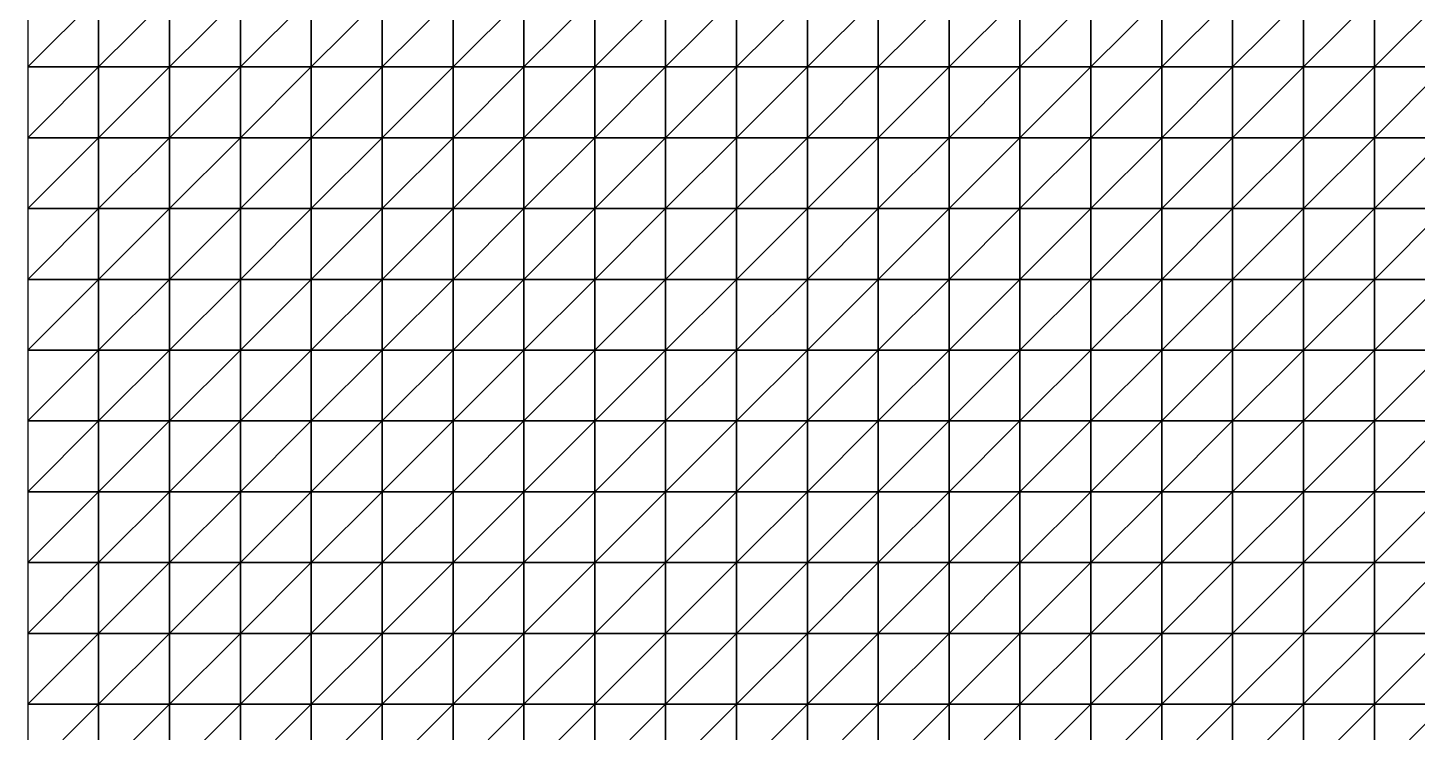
# Model space of a CAD drawing. Header units: metres. Extents: x 351000 to 353000, y 7455000 to 7457000.
# Drawn here: x 351000 to 351490.1, y 7455490.1 to 7455738.8 of the extents above; entities that cross this region are included whole.
import ezdxf

# ---------------------------------------------------------------- set-up
doc = ezdxf.new("R2010")
doc.units = ezdxf.units.M

msp = doc.modelspace()

# ---------------------------------------------------------------- linework, layer by layer
at = {"layer": 'TOPOGRAPHY'}
for points in [[(351000, 7455725, 1228.44), (351025, 7455725, 1229.69), (351025, 7455750, 1231.34)], [(351000, 7455725, 1228.44), (351025, 7455750, 1231.34), (351000, 7455750, 1230.38)], [(351025, 7455725, 1229.69), (351050, 7455725, 1230.93), (351050, 7455750, 1232.33)], [(351025, 7455725, 1229.69), (351050, 7455750, 1232.33), (351025, 7455750, 1231.34)], [(351050, 7455725, 1230.93), (351075, 7455725, 1232.25), (351075, 7455750, 1233.42)], [(351050, 7455725, 1230.93), (351075, 7455750, 1233.42), (351050, 7455750, 1232.33)], [(351075, 7455725, 1232.25), (351100, 7455725, 1233.73), (351100, 7455750, 1234.72)], [(351075, 7455725, 1232.25), (351100, 7455750, 1234.72), (351075, 7455750, 1233.42)], [(351100, 7455725, 1233.73), (351125, 7455725, 1235.43), (351125, 7455750, 1236.29)], [(351100, 7455725, 1233.73), (351125, 7455750, 1236.29), (351100, 7455750, 1234.72)], [(351125, 7455725, 1235.43), (351150, 7455725, 1237.4), (351150, 7455750, 1238.15)], [(351125, 7455725, 1235.43), (351150, 7455750, 1238.15), (351125, 7455750, 1236.29)], [(351150, 7455725, 1237.4), (351175, 7455725, 1239.65), (351175, 7455750, 1240.33)], [(351150, 7455725, 1237.4), (351175, 7455750, 1240.33), (351150, 7455750, 1238.15)], [(351175, 7455725, 1239.65), (351200, 7455725, 1242.17), (351200, 7455750, 1242.8)], [(351175, 7455725, 1239.65), (351200, 7455750, 1242.8), (351175, 7455750, 1240.33)], [(351200, 7455725, 1242.17), (351225, 7455725, 1244.92), (351225, 7455750, 1245.51)], [(351200, 7455725, 1242.17), (351225, 7455750, 1245.51), (351200, 7455750, 1242.8)], [(351225, 7455725, 1244.92), (351250, 7455725, 1247.84), (351250, 7455750, 1248.41)], [(351225, 7455725, 1244.92), (351250, 7455750, 1248.41), (351225, 7455750, 1245.51)], [(351250, 7455725, 1247.84), (351275, 7455725, 1250.86), (351275, 7455750, 1251.43)], [(351250, 7455725, 1247.84), (351275, 7455750, 1251.43), (351250, 7455750, 1248.41)], [(351275, 7455725, 1250.86), (351300, 7455725, 1253.92), (351300, 7455750, 1254.51)], [(351275, 7455725, 1250.86), (351300, 7455750, 1254.51), (351275, 7455750, 1251.43)], [(351300, 7455725, 1253.92), (351325, 7455725, 1256.97), (351325, 7455750, 1257.6)], [(351300, 7455725, 1253.92), (351325, 7455750, 1257.6), (351300, 7455750, 1254.51)], [(351325, 7455725, 1256.97), (351350, 7455725, 1259.96), (351350, 7455750, 1260.67)], [(351325, 7455725, 1256.97), (351350, 7455750, 1260.67), (351325, 7455750, 1257.6)], [(351350, 7455725, 1259.96), (351375, 7455725, 1262.89), (351375, 7455750, 1263.7)], [(351350, 7455725, 1259.96), (351375, 7455750, 1263.7), (351350, 7455750, 1260.67)], [(351375, 7455725, 1262.89), (351400, 7455725, 1265.76), (351400, 7455750, 1266.7)], [(351375, 7455725, 1262.89), (351400, 7455750, 1266.7), (351375, 7455750, 1263.7)], [(351400, 7455725, 1265.76), (351425, 7455725, 1268.6), (351425, 7455750, 1269.7)], [(351400, 7455725, 1265.76), (351425, 7455750, 1269.7), (351400, 7455750, 1266.7)], [(351425, 7455725, 1268.6), (351450, 7455725, 1271.46), (351450, 7455750, 1272.73)], [(351425, 7455725, 1268.6), (351450, 7455750, 1272.73), (351425, 7455750, 1269.7)], [(351450, 7455725, 1271.46), (351475, 7455725, 1274.37), (351475, 7455750, 1275.82)], [(351450, 7455725, 1271.46), (351475, 7455750, 1275.82), (351450, 7455750, 1272.73)], [(351475, 7455725, 1274.37), (351500, 7455725, 1277.37), (351500, 7455750, 1278.99)], [(351475, 7455725, 1274.37), (351500, 7455750, 1278.99), (351475, 7455750, 1275.82)], [(351000, 7455700, 1228.17), (351025, 7455700, 1229.55), (351025, 7455725, 1229.69)], [(351000, 7455700, 1228.17), (351025, 7455725, 1229.69), (351000, 7455725, 1228.44)], [(351025, 7455700, 1229.55), (351050, 7455700, 1230.81), (351050, 7455725, 1230.93)], [(351025, 7455700, 1229.55), (351050, 7455725, 1230.93), (351025, 7455725, 1229.69)], [(351050, 7455700, 1230.81), (351075, 7455700, 1232.04), (351075, 7455725, 1232.25)], [(351050, 7455700, 1230.81), (351075, 7455725, 1232.25), (351050, 7455725, 1230.93)], [(351075, 7455700, 1232.04), (351100, 7455700, 1233.36), (351100, 7455725, 1233.73)], [(351075, 7455700, 1232.04), (351100, 7455725, 1233.73), (351075, 7455725, 1232.25)], [(351100, 7455700, 1233.36), (351125, 7455700, 1234.83), (351125, 7455725, 1235.43)], [(351100, 7455700, 1233.36), (351125, 7455725, 1235.43), (351100, 7455725, 1233.73)], [(351125, 7455700, 1234.83), (351150, 7455700, 1236.53), (351150, 7455725, 1237.4)], [(351125, 7455700, 1234.83), (351150, 7455725, 1237.4), (351125, 7455725, 1235.43)], [(351150, 7455700, 1236.53), (351175, 7455700, 1238.52), (351175, 7455725, 1239.65)], [(351150, 7455700, 1236.53), (351175, 7455725, 1239.65), (351150, 7455725, 1237.4)], [(351175, 7455700, 1238.52), (351200, 7455700, 1240.79), (351200, 7455725, 1242.17)], [(351175, 7455700, 1238.52), (351200, 7455725, 1242.17), (351175, 7455725, 1239.65)], [(351200, 7455700, 1240.79), (351225, 7455700, 1243.34), (351225, 7455725, 1244.92)], [(351200, 7455700, 1240.79), (351225, 7455725, 1244.92), (351200, 7455725, 1242.17)], [(351225, 7455700, 1243.34), (351250, 7455700, 1246.13), (351250, 7455725, 1247.84)], [(351225, 7455700, 1243.34), (351250, 7455725, 1247.84), (351225, 7455725, 1244.92)], [(351250, 7455700, 1246.13), (351275, 7455700, 1249.09), (351275, 7455725, 1250.86)], [(351250, 7455700, 1246.13), (351275, 7455725, 1250.86), (351250, 7455725, 1247.84)], [(351275, 7455700, 1249.09), (351300, 7455700, 1252.17), (351300, 7455725, 1253.92)], [(351275, 7455700, 1249.09), (351300, 7455725, 1253.92), (351275, 7455725, 1250.86)], [(351300, 7455700, 1252.17), (351325, 7455700, 1255.29), (351325, 7455725, 1256.97)], [(351300, 7455700, 1252.17), (351325, 7455725, 1256.97), (351300, 7455725, 1253.92)], [(351325, 7455700, 1255.29), (351350, 7455700, 1258.4), (351350, 7455725, 1259.96)], [(351325, 7455700, 1255.29), (351350, 7455725, 1259.96), (351325, 7455725, 1256.97)], [(351350, 7455700, 1258.4), (351375, 7455700, 1261.46), (351375, 7455725, 1262.89)], [(351350, 7455700, 1258.4), (351375, 7455725, 1262.89), (351350, 7455725, 1259.96)], [(351375, 7455700, 1261.46), (351400, 7455700, 1264.46), (351400, 7455725, 1265.76)], [(351375, 7455700, 1261.46), (351400, 7455725, 1265.76), (351375, 7455725, 1262.89)], [(351400, 7455700, 1264.46), (351425, 7455700, 1267.39), (351425, 7455725, 1268.6)], [(351400, 7455700, 1264.46), (351425, 7455725, 1268.6), (351400, 7455725, 1265.76)], [(351425, 7455700, 1267.39), (351450, 7455700, 1270.28), (351450, 7455725, 1271.46)], [(351425, 7455700, 1267.39), (351450, 7455725, 1271.46), (351425, 7455725, 1268.6)], [(351450, 7455700, 1270.28), (351475, 7455700, 1273.18), (351475, 7455725, 1274.37)], [(351450, 7455700, 1270.28), (351475, 7455725, 1274.37), (351450, 7455725, 1271.46)], [(351475, 7455700, 1273.18), (351500, 7455700, 1276.11), (351500, 7455725, 1277.37)], [(351475, 7455700, 1273.18), (351500, 7455725, 1277.37), (351475, 7455725, 1274.37)], [(351000, 7455675, 1229.31), (351025, 7455675, 1230.56), (351025, 7455700, 1229.55)], [(351000, 7455675, 1229.31), (351025, 7455700, 1229.55), (351000, 7455700, 1228.17)], [(351025, 7455675, 1230.56), (351050, 7455675, 1231.54), (351050, 7455700, 1230.81)], [(351025, 7455675, 1230.56), (351050, 7455700, 1230.81), (351025, 7455700, 1229.55)], [(351050, 7455675, 1231.54), (351075, 7455675, 1232.38), (351075, 7455700, 1232.04)], [(351050, 7455675, 1231.54), (351075, 7455700, 1232.04), (351050, 7455700, 1230.81)], [(351075, 7455675, 1232.38), (351100, 7455675, 1233.19), (351100, 7455700, 1233.36)], [(351075, 7455675, 1232.38), (351100, 7455700, 1233.36), (351075, 7455700, 1232.04)], [(351100, 7455675, 1233.19), (351125, 7455675, 1234.1), (351125, 7455700, 1234.83)], [(351100, 7455675, 1233.19), (351125, 7455700, 1234.83), (351100, 7455700, 1233.36)], [(351125, 7455675, 1234.1), (351150, 7455675, 1235.23), (351150, 7455700, 1236.53)], [(351125, 7455675, 1234.1), (351150, 7455700, 1236.53), (351125, 7455700, 1234.83)], [(351150, 7455675, 1235.23), (351175, 7455675, 1236.69), (351175, 7455700, 1238.52)], [(351150, 7455675, 1235.23), (351175, 7455700, 1238.52), (351150, 7455700, 1236.53)], [(351175, 7455675, 1236.69), (351200, 7455675, 1238.51), (351200, 7455700, 1240.79)], [(351175, 7455675, 1236.69), (351200, 7455700, 1240.79), (351175, 7455700, 1238.52)], [(351200, 7455675, 1238.51), (351225, 7455675, 1240.74), (351225, 7455700, 1243.34)], [(351200, 7455675, 1238.51), (351225, 7455700, 1243.34), (351200, 7455700, 1240.79)], [(351225, 7455675, 1240.74), (351250, 7455675, 1243.35), (351250, 7455700, 1246.13)], [(351225, 7455675, 1240.74), (351250, 7455700, 1246.13), (351225, 7455700, 1243.34)], [(351250, 7455675, 1243.35), (351275, 7455675, 1246.29), (351275, 7455700, 1249.09)], [(351250, 7455675, 1243.35), (351275, 7455700, 1249.09), (351250, 7455700, 1246.13)], [(351275, 7455675, 1246.29), (351300, 7455675, 1249.49), (351300, 7455700, 1252.17)], [(351275, 7455675, 1246.29), (351300, 7455700, 1252.17), (351275, 7455700, 1249.09)], [(351300, 7455675, 1249.49), (351325, 7455675, 1252.86), (351325, 7455700, 1255.29)], [(351300, 7455675, 1249.49), (351325, 7455700, 1255.29), (351300, 7455700, 1252.17)], [(351325, 7455675, 1252.86), (351350, 7455675, 1256.3), (351350, 7455700, 1258.4)], [(351325, 7455675, 1252.86), (351350, 7455700, 1258.4), (351325, 7455700, 1255.29)], [(351350, 7455675, 1256.3), (351375, 7455675, 1259.74), (351375, 7455700, 1261.46)], [(351350, 7455675, 1256.3), (351375, 7455700, 1261.46), (351350, 7455700, 1258.4)], [(351375, 7455675, 1259.74), (351400, 7455675, 1263.1), (351400, 7455700, 1264.46)], [(351375, 7455675, 1259.74), (351400, 7455700, 1264.46), (351375, 7455700, 1261.46)], [(351400, 7455675, 1263.1), (351425, 7455675, 1266.35), (351425, 7455700, 1267.39)], [(351400, 7455675, 1263.1), (351425, 7455700, 1267.39), (351400, 7455700, 1264.46)], [(351425, 7455675, 1266.35), (351450, 7455675, 1269.46), (351450, 7455700, 1270.28)], [(351425, 7455675, 1266.35), (351450, 7455700, 1270.28), (351425, 7455700, 1267.39)], [(351450, 7455675, 1269.46), (351475, 7455675, 1272.45), (351475, 7455700, 1273.18)], [(351450, 7455675, 1269.46), (351475, 7455700, 1273.18), (351450, 7455700, 1270.28)], [(351475, 7455675, 1272.45), (351500, 7455675, 1275.32), (351500, 7455700, 1276.11)], [(351475, 7455675, 1272.45), (351500, 7455700, 1276.11), (351475, 7455700, 1273.18)], [(351000, 7455650, 1231.29), (351025, 7455650, 1232.16), (351025, 7455675, 1230.56)], [(351000, 7455650, 1231.29), (351025, 7455675, 1230.56), (351000, 7455675, 1229.31)], [(351025, 7455650, 1232.16), (351050, 7455650, 1232.61), (351050, 7455675, 1231.54)], [(351025, 7455650, 1232.16), (351050, 7455675, 1231.54), (351025, 7455675, 1230.56)], [(351050, 7455650, 1232.61), (351075, 7455650, 1232.79), (351075, 7455675, 1232.38)], [(351050, 7455650, 1232.61), (351075, 7455675, 1232.38), (351050, 7455675, 1231.54)], [(351075, 7455650, 1232.79), (351100, 7455650, 1232.86), (351100, 7455675, 1233.19)], [(351075, 7455650, 1232.79), (351100, 7455675, 1233.19), (351075, 7455675, 1232.38)], [(351100, 7455650, 1232.86), (351125, 7455650, 1233), (351125, 7455675, 1234.1)], [(351100, 7455650, 1232.86), (351125, 7455675, 1234.1), (351100, 7455675, 1233.19)], [(351125, 7455650, 1233), (351150, 7455650, 1233.39), (351150, 7455675, 1235.23)], [(351125, 7455650, 1233), (351150, 7455675, 1235.23), (351125, 7455675, 1234.1)], [(351150, 7455650, 1233.39), (351175, 7455650, 1234.19), (351175, 7455675, 1236.69)], [(351150, 7455650, 1233.39), (351175, 7455675, 1236.69), (351150, 7455675, 1235.23)], [(351175, 7455650, 1234.19), (351200, 7455650, 1235.5), (351200, 7455675, 1238.51)], [(351175, 7455650, 1234.19), (351200, 7455675, 1238.51), (351175, 7455675, 1236.69)], [(351200, 7455650, 1235.5), (351225, 7455650, 1237.38), (351225, 7455675, 1240.74)], [(351200, 7455650, 1235.5), (351225, 7455675, 1240.74), (351200, 7455675, 1238.51)], [(351225, 7455650, 1237.38), (351250, 7455650, 1239.84), (351250, 7455675, 1243.35)], [(351225, 7455650, 1237.38), (351250, 7455675, 1243.35), (351225, 7455675, 1240.74)], [(351250, 7455650, 1239.84), (351275, 7455650, 1242.84), (351275, 7455675, 1246.29)], [(351250, 7455650, 1239.84), (351275, 7455675, 1246.29), (351250, 7455675, 1243.35)], [(351275, 7455650, 1242.84), (351300, 7455650, 1246.29), (351300, 7455675, 1249.49)], [(351275, 7455650, 1242.84), (351300, 7455675, 1249.49), (351275, 7455675, 1246.29)], [(351300, 7455650, 1246.29), (351325, 7455650, 1250.07), (351325, 7455675, 1252.86)], [(351300, 7455650, 1246.29), (351325, 7455675, 1252.86), (351300, 7455675, 1249.49)], [(351325, 7455650, 1250.07), (351350, 7455650, 1254.02), (351350, 7455675, 1256.3)], [(351325, 7455650, 1250.07), (351350, 7455675, 1256.3), (351325, 7455675, 1252.86)], [(351350, 7455650, 1254.02), (351375, 7455650, 1258.02), (351375, 7455675, 1259.74)], [(351350, 7455650, 1254.02), (351375, 7455675, 1259.74), (351350, 7455675, 1256.3)], [(351375, 7455650, 1258.02), (351400, 7455650, 1261.92), (351400, 7455675, 1263.1)], [(351375, 7455650, 1258.02), (351400, 7455675, 1263.1), (351375, 7455675, 1259.74)], [(351400, 7455650, 1261.92), (351425, 7455650, 1265.61), (351425, 7455675, 1266.35)], [(351400, 7455650, 1261.92), (351425, 7455675, 1266.35), (351400, 7455675, 1263.1)], [(351425, 7455650, 1265.61), (351450, 7455650, 1269.03), (351450, 7455675, 1269.46)], [(351425, 7455650, 1265.61), (351450, 7455675, 1269.46), (351425, 7455675, 1266.35)], [(351450, 7455650, 1269.03), (351475, 7455650, 1272.12), (351475, 7455675, 1272.45)], [(351450, 7455650, 1269.03), (351475, 7455675, 1272.45), (351450, 7455675, 1269.46)], [(351475, 7455650, 1272.12), (351500, 7455650, 1274.89), (351500, 7455675, 1275.32)], [(351475, 7455650, 1272.12), (351500, 7455675, 1275.32), (351475, 7455675, 1272.45)], [(351000, 7455625, 1233.47), (351025, 7455625, 1233.78), (351025, 7455650, 1232.16)], [(351000, 7455625, 1233.47), (351025, 7455650, 1232.16), (351000, 7455650, 1231.29)], [(351025, 7455625, 1233.78), (351050, 7455625, 1233.54), (351050, 7455650, 1232.61)], [(351025, 7455625, 1233.78), (351050, 7455650, 1232.61), (351025, 7455650, 1232.16)], [(351050, 7455625, 1233.54), (351075, 7455625, 1232.94), (351075, 7455650, 1232.79)], [(351050, 7455625, 1233.54), (351075, 7455650, 1232.79), (351050, 7455650, 1232.61)], [(351075, 7455625, 1232.94), (351100, 7455625, 1232.2), (351100, 7455650, 1232.86)], [(351075, 7455625, 1232.94), (351100, 7455650, 1232.86), (351075, 7455650, 1232.79)], [(351100, 7455625, 1232.2), (351125, 7455625, 1231.53), (351125, 7455650, 1233)], [(351100, 7455625, 1232.2), (351125, 7455650, 1233), (351100, 7455650, 1232.86)], [(351125, 7455625, 1231.53), (351150, 7455625, 1231.17), (351150, 7455650, 1233.39)], [(351125, 7455625, 1231.53), (351150, 7455650, 1233.39), (351125, 7455650, 1233)], [(351150, 7455625, 1231.17), (351175, 7455625, 1231.33), (351175, 7455650, 1234.19)], [(351150, 7455625, 1231.17), (351175, 7455650, 1234.19), (351150, 7455650, 1233.39)], [(351175, 7455625, 1231.33), (351200, 7455625, 1232.16), (351200, 7455650, 1235.5)], [(351175, 7455625, 1231.33), (351200, 7455650, 1235.5), (351175, 7455650, 1234.19)], [(351200, 7455625, 1232.16), (351225, 7455625, 1233.76), (351225, 7455650, 1237.38)], [(351200, 7455625, 1232.16), (351225, 7455650, 1237.38), (351200, 7455650, 1235.5)], [(351225, 7455625, 1233.76), (351250, 7455625, 1236.15), (351250, 7455650, 1239.84)], [(351225, 7455625, 1233.76), (351250, 7455650, 1239.84), (351225, 7455650, 1237.38)], [(351250, 7455625, 1236.15), (351275, 7455625, 1239.29), (351275, 7455650, 1242.84)], [(351250, 7455625, 1236.15), (351275, 7455650, 1242.84), (351250, 7455650, 1239.84)], [(351275, 7455625, 1239.29), (351300, 7455625, 1243.07), (351300, 7455650, 1246.29)], [(351275, 7455625, 1239.29), (351300, 7455650, 1246.29), (351275, 7455650, 1242.84)], [(351300, 7455625, 1243.07), (351325, 7455625, 1247.33), (351325, 7455650, 1250.07)], [(351300, 7455625, 1243.07), (351325, 7455650, 1250.07), (351300, 7455650, 1246.29)], [(351325, 7455625, 1247.33), (351350, 7455625, 1251.87), (351350, 7455650, 1254.02)], [(351325, 7455625, 1247.33), (351350, 7455650, 1254.02), (351325, 7455650, 1250.07)], [(351350, 7455625, 1251.87), (351375, 7455625, 1256.47), (351375, 7455650, 1258.02)], [(351350, 7455625, 1251.87), (351375, 7455650, 1258.02), (351350, 7455650, 1254.02)], [(351375, 7455625, 1256.47), (351400, 7455625, 1260.93), (351400, 7455650, 1261.92)], [(351375, 7455625, 1256.47), (351400, 7455650, 1261.92), (351375, 7455650, 1258.02)], [(351400, 7455625, 1260.93), (351425, 7455625, 1265.08), (351425, 7455650, 1265.61)], [(351400, 7455625, 1260.93), (351425, 7455650, 1265.61), (351400, 7455650, 1261.92)], [(351425, 7455625, 1265.08), (351450, 7455625, 1268.76), (351450, 7455650, 1269.03)], [(351425, 7455625, 1265.08), (351450, 7455650, 1269.03), (351425, 7455650, 1265.61)], [(351450, 7455625, 1268.76), (351475, 7455625, 1271.9), (351475, 7455650, 1272.12)], [(351450, 7455625, 1268.76), (351475, 7455650, 1272.12), (351450, 7455650, 1269.03)], [(351475, 7455625, 1271.9), (351500, 7455625, 1274.47), (351500, 7455650, 1274.89)], [(351475, 7455625, 1271.9), (351500, 7455650, 1274.89), (351475, 7455650, 1272.12)], [(351000, 7455600, 1235.26), (351025, 7455600, 1234.95), (351025, 7455625, 1233.78)], [(351000, 7455600, 1235.26), (351025, 7455625, 1233.78), (351000, 7455625, 1233.47)], [(351025, 7455600, 1234.95), (351050, 7455600, 1234.04), (351050, 7455625, 1233.54)], [(351025, 7455600, 1234.95), (351050, 7455625, 1233.54), (351025, 7455625, 1233.78)], [(351050, 7455600, 1234.04), (351075, 7455600, 1232.73), (351075, 7455625, 1232.94)], [(351050, 7455600, 1234.04), (351075, 7455625, 1232.94), (351050, 7455625, 1233.54)], [(351075, 7455600, 1232.73), (351100, 7455600, 1231.27), (351100, 7455625, 1232.2)], [(351075, 7455600, 1232.73), (351100, 7455625, 1232.2), (351075, 7455625, 1232.94)], [(351100, 7455600, 1231.27), (351125, 7455600, 1229.92), (351125, 7455625, 1231.53)], [(351100, 7455600, 1231.27), (351125, 7455625, 1231.53), (351100, 7455625, 1232.2)], [(351125, 7455600, 1229.92), (351150, 7455600, 1228.96), (351150, 7455625, 1231.17)], [(351125, 7455600, 1229.92), (351150, 7455625, 1231.17), (351125, 7455625, 1231.53)], [(351150, 7455600, 1228.96), (351175, 7455600, 1228.62), (351175, 7455625, 1231.33)], [(351150, 7455600, 1228.96), (351175, 7455625, 1231.33), (351150, 7455625, 1231.17)], [(351175, 7455600, 1228.62), (351200, 7455600, 1229.09), (351200, 7455625, 1232.16)], [(351175, 7455600, 1228.62), (351200, 7455625, 1232.16), (351175, 7455625, 1231.33)], [(351200, 7455600, 1229.09), (351225, 7455600, 1230.49), (351225, 7455625, 1233.76)], [(351200, 7455600, 1229.09), (351225, 7455625, 1233.76), (351200, 7455625, 1232.16)], [(351225, 7455600, 1230.49), (351250, 7455600, 1232.86), (351250, 7455625, 1236.15)], [(351225, 7455600, 1230.49), (351250, 7455625, 1236.15), (351225, 7455625, 1233.76)], [(351250, 7455600, 1232.86), (351275, 7455600, 1236.16), (351275, 7455625, 1239.29)], [(351250, 7455600, 1232.86), (351275, 7455625, 1239.29), (351250, 7455625, 1236.15)], [(351275, 7455600, 1236.16), (351300, 7455600, 1240.25), (351300, 7455625, 1243.07)], [(351275, 7455600, 1236.16), (351300, 7455625, 1243.07), (351275, 7455625, 1239.29)], [(351300, 7455600, 1240.25), (351325, 7455600, 1244.93), (351325, 7455625, 1247.33)], [(351300, 7455600, 1240.25), (351325, 7455625, 1247.33), (351300, 7455625, 1243.07)], [(351325, 7455600, 1244.93), (351350, 7455600, 1249.96), (351350, 7455625, 1251.87)], [(351325, 7455600, 1244.93), (351350, 7455625, 1251.87), (351325, 7455625, 1247.33)], [(351350, 7455600, 1249.96), (351375, 7455600, 1255.07), (351375, 7455625, 1256.47)], [(351350, 7455600, 1249.96), (351375, 7455625, 1256.47), (351350, 7455625, 1251.87)], [(351375, 7455600, 1255.07), (351400, 7455600, 1259.99), (351400, 7455625, 1260.93)], [(351375, 7455600, 1255.07), (351400, 7455625, 1260.93), (351375, 7455625, 1256.47)], [(351400, 7455600, 1259.99), (351425, 7455600, 1264.46), (351425, 7455625, 1265.08)], [(351400, 7455600, 1259.99), (351425, 7455625, 1265.08), (351400, 7455625, 1260.93)], [(351425, 7455600, 1264.46), (351450, 7455600, 1268.31), (351450, 7455625, 1268.76)], [(351425, 7455600, 1264.46), (351450, 7455625, 1268.76), (351425, 7455625, 1265.08)], [(351450, 7455600, 1268.31), (351475, 7455600, 1271.4), (351475, 7455625, 1271.9)], [(351450, 7455600, 1268.31), (351475, 7455625, 1271.9), (351450, 7455625, 1268.76)], [(351475, 7455600, 1271.4), (351500, 7455600, 1273.66), (351500, 7455625, 1274.47)], [(351475, 7455600, 1271.4), (351500, 7455625, 1274.47), (351475, 7455625, 1271.9)], [(351000, 7455575, 1236.29), (351025, 7455575, 1235.48), (351025, 7455600, 1234.95)], [(351000, 7455575, 1236.29), (351025, 7455600, 1234.95), (351000, 7455600, 1235.26)], [(351025, 7455575, 1235.48), (351050, 7455575, 1234.07), (351050, 7455600, 1234.04)], [(351025, 7455575, 1235.48), (351050, 7455600, 1234.04), (351025, 7455600, 1234.95)], [(351050, 7455575, 1234.07), (351075, 7455575, 1232.28), (351075, 7455600, 1232.73)], [(351050, 7455575, 1234.07), (351075, 7455600, 1232.73), (351050, 7455600, 1234.04)], [(351075, 7455575, 1232.28), (351100, 7455575, 1230.35), (351100, 7455600, 1231.27)], [(351075, 7455575, 1232.28), (351100, 7455600, 1231.27), (351075, 7455600, 1232.73)], [(351100, 7455575, 1230.35), (351125, 7455575, 1228.58), (351125, 7455600, 1229.92)], [(351100, 7455575, 1230.35), (351125, 7455600, 1229.92), (351100, 7455600, 1231.27)], [(351125, 7455575, 1228.58), (351150, 7455575, 1227.25), (351150, 7455600, 1228.96)], [(351125, 7455575, 1228.58), (351150, 7455600, 1228.96), (351125, 7455600, 1229.92)], [(351150, 7455575, 1227.25), (351175, 7455575, 1226.6), (351175, 7455600, 1228.62)], [(351150, 7455575, 1227.25), (351175, 7455600, 1228.62), (351150, 7455600, 1228.96)], [(351175, 7455575, 1226.6), (351200, 7455575, 1226.85), (351200, 7455600, 1229.09)], [(351175, 7455575, 1226.6), (351200, 7455600, 1229.09), (351175, 7455600, 1228.62)], [(351200, 7455575, 1226.85), (351225, 7455575, 1228.12), (351225, 7455600, 1230.49)], [(351200, 7455575, 1226.85), (351225, 7455600, 1230.49), (351200, 7455600, 1229.09)], [(351225, 7455575, 1228.12), (351250, 7455575, 1230.46), (351250, 7455600, 1232.86)], [(351225, 7455575, 1228.12), (351250, 7455600, 1232.86), (351225, 7455600, 1230.49)], [(351250, 7455575, 1230.46), (351275, 7455575, 1233.82), (351275, 7455600, 1236.16)], [(351250, 7455575, 1230.46), (351275, 7455600, 1236.16), (351250, 7455600, 1232.86)], [(351275, 7455575, 1233.82), (351300, 7455575, 1238.06), (351300, 7455600, 1240.25)], [(351275, 7455575, 1233.82), (351300, 7455600, 1240.25), (351275, 7455600, 1236.16)], [(351300, 7455575, 1238.06), (351325, 7455575, 1242.97), (351325, 7455600, 1244.93)], [(351300, 7455575, 1238.06), (351325, 7455600, 1244.93), (351300, 7455600, 1240.25)], [(351325, 7455575, 1242.97), (351350, 7455575, 1248.27), (351350, 7455600, 1249.96)], [(351325, 7455575, 1242.97), (351350, 7455600, 1249.96), (351325, 7455600, 1244.93)], [(351350, 7455575, 1248.27), (351375, 7455575, 1253.64), (351375, 7455600, 1255.07)], [(351350, 7455575, 1248.27), (351375, 7455600, 1255.07), (351350, 7455600, 1249.96)], [(351375, 7455575, 1253.64), (351400, 7455575, 1258.78), (351400, 7455600, 1259.99)], [(351375, 7455575, 1253.64), (351400, 7455600, 1259.99), (351375, 7455600, 1255.07)], [(351400, 7455575, 1258.78), (351425, 7455575, 1263.4), (351425, 7455600, 1264.46)], [(351400, 7455575, 1258.78), (351425, 7455600, 1264.46), (351400, 7455600, 1259.99)], [(351425, 7455575, 1263.4), (351450, 7455575, 1267.26), (351450, 7455600, 1268.31)], [(351425, 7455575, 1263.4), (351450, 7455600, 1268.31), (351425, 7455600, 1264.46)], [(351450, 7455575, 1267.26), (351475, 7455575, 1270.2), (351475, 7455600, 1271.4)], [(351450, 7455575, 1267.26), (351475, 7455600, 1271.4), (351450, 7455600, 1268.31)], [(351475, 7455575, 1270.2), (351500, 7455575, 1272.14), (351500, 7455600, 1273.66)], [(351475, 7455575, 1270.2), (351500, 7455600, 1273.66), (351475, 7455600, 1271.4)], [(351000, 7455550, 1236.5), (351025, 7455550, 1235.42), (351025, 7455575, 1235.48)], [(351000, 7455550, 1236.5), (351025, 7455575, 1235.48), (351000, 7455575, 1236.29)], [(351025, 7455550, 1235.42), (351050, 7455550, 1233.82), (351050, 7455575, 1234.07)], [(351025, 7455550, 1235.42), (351050, 7455575, 1234.07), (351025, 7455575, 1235.48)], [(351050, 7455550, 1233.82), (351075, 7455550, 1231.87), (351075, 7455575, 1232.28)], [(351050, 7455550, 1233.82), (351075, 7455575, 1232.28), (351050, 7455575, 1234.07)], [(351075, 7455550, 1231.87), (351100, 7455550, 1229.83), (351100, 7455575, 1230.35)], [(351075, 7455550, 1231.87), (351100, 7455575, 1230.35), (351075, 7455575, 1232.28)], [(351100, 7455550, 1229.83), (351125, 7455550, 1227.95), (351125, 7455575, 1228.58)], [(351100, 7455550, 1229.83), (351125, 7455575, 1228.58), (351100, 7455575, 1230.35)], [(351125, 7455550, 1227.95), (351150, 7455550, 1226.51), (351150, 7455575, 1227.25)], [(351125, 7455550, 1227.95), (351150, 7455575, 1227.25), (351125, 7455575, 1228.58)], [(351150, 7455550, 1226.51), (351175, 7455550, 1225.74), (351175, 7455575, 1226.6)], [(351150, 7455550, 1226.51), (351175, 7455575, 1226.6), (351150, 7455575, 1227.25)], [(351175, 7455550, 1225.74), (351200, 7455550, 1225.87), (351200, 7455575, 1226.85)], [(351175, 7455550, 1225.74), (351200, 7455575, 1226.85), (351175, 7455575, 1226.6)], [(351200, 7455550, 1225.87), (351225, 7455550, 1227), (351225, 7455575, 1228.12)], [(351200, 7455550, 1225.87), (351225, 7455575, 1228.12), (351200, 7455575, 1226.85)], [(351225, 7455550, 1227), (351250, 7455550, 1229.21), (351250, 7455575, 1230.46)], [(351225, 7455550, 1227), (351250, 7455575, 1230.46), (351225, 7455575, 1228.12)], [(351250, 7455550, 1229.21), (351275, 7455550, 1232.45), (351275, 7455575, 1233.82)], [(351250, 7455550, 1229.21), (351275, 7455575, 1233.82), (351250, 7455575, 1230.46)], [(351275, 7455550, 1232.45), (351300, 7455550, 1236.58), (351300, 7455575, 1238.06)], [(351275, 7455550, 1232.45), (351300, 7455575, 1238.06), (351275, 7455575, 1233.82)], [(351300, 7455550, 1236.58), (351325, 7455550, 1241.4), (351325, 7455575, 1242.97)], [(351300, 7455550, 1236.58), (351325, 7455575, 1242.97), (351300, 7455575, 1238.06)], [(351325, 7455550, 1241.4), (351350, 7455550, 1246.62), (351350, 7455575, 1248.27)], [(351325, 7455550, 1241.4), (351350, 7455575, 1248.27), (351325, 7455575, 1242.97)], [(351350, 7455550, 1246.62), (351375, 7455550, 1251.94), (351375, 7455575, 1253.64)], [(351350, 7455550, 1246.62), (351375, 7455575, 1253.64), (351350, 7455575, 1248.27)], [(351375, 7455550, 1251.94), (351400, 7455550, 1257.02), (351400, 7455575, 1258.78)], [(351375, 7455550, 1251.94), (351400, 7455575, 1258.78), (351375, 7455575, 1253.64)], [(351400, 7455550, 1257.02), (351425, 7455550, 1261.56), (351425, 7455575, 1263.4)], [(351400, 7455550, 1257.02), (351425, 7455575, 1263.4), (351400, 7455575, 1258.78)], [(351425, 7455550, 1261.56), (351450, 7455550, 1265.31), (351450, 7455575, 1267.26)], [(351425, 7455550, 1261.56), (351450, 7455575, 1267.26), (351425, 7455575, 1263.4)], [(351450, 7455550, 1265.31), (351475, 7455550, 1268.07), (351475, 7455575, 1270.2)], [(351450, 7455550, 1265.31), (351475, 7455575, 1270.2), (351450, 7455575, 1267.26)], [(351475, 7455550, 1268.07), (351500, 7455550, 1269.77), (351500, 7455575, 1272.14)], [(351475, 7455550, 1268.07), (351500, 7455575, 1272.14), (351475, 7455575, 1270.2)], [(351000, 7455525, 1236.1), (351025, 7455525, 1235.06), (351025, 7455550, 1235.42)], [(351000, 7455525, 1236.1), (351025, 7455550, 1235.42), (351000, 7455550, 1236.5)], [(351025, 7455525, 1235.06), (351050, 7455525, 1233.6), (351050, 7455550, 1233.82)], [(351025, 7455525, 1235.06), (351050, 7455550, 1233.82), (351025, 7455550, 1235.42)], [(351050, 7455525, 1233.6), (351075, 7455525, 1231.87), (351075, 7455550, 1231.87)], [(351050, 7455525, 1233.6), (351075, 7455550, 1231.87), (351050, 7455550, 1233.82)], [(351075, 7455525, 1231.87), (351100, 7455525, 1230.04), (351100, 7455550, 1229.83)], [(351075, 7455525, 1231.87), (351100, 7455550, 1229.83), (351075, 7455550, 1231.87)], [(351100, 7455525, 1230.04), (351125, 7455525, 1228.35), (351125, 7455550, 1227.95)], [(351100, 7455525, 1230.04), (351125, 7455550, 1227.95), (351100, 7455550, 1229.83)], [(351125, 7455525, 1228.35), (351150, 7455525, 1227.02), (351150, 7455550, 1226.51)], [(351125, 7455525, 1228.35), (351150, 7455550, 1226.51), (351125, 7455550, 1227.95)], [(351150, 7455525, 1227.02), (351175, 7455525, 1226.28), (351175, 7455550, 1225.74)], [(351150, 7455525, 1227.02), (351175, 7455550, 1225.74), (351150, 7455550, 1226.51)], [(351175, 7455525, 1226.28), (351200, 7455525, 1226.3), (351200, 7455550, 1225.87)], [(351175, 7455525, 1226.28), (351200, 7455550, 1225.87), (351175, 7455550, 1225.74)], [(351200, 7455525, 1226.3), (351225, 7455525, 1227.23), (351225, 7455550, 1227)], [(351200, 7455525, 1226.3), (351225, 7455550, 1227), (351200, 7455550, 1225.87)], [(351225, 7455525, 1227.23), (351250, 7455525, 1229.13), (351250, 7455550, 1229.21)], [(351225, 7455525, 1227.23), (351250, 7455550, 1229.21), (351225, 7455550, 1227)], [(351250, 7455525, 1229.13), (351275, 7455525, 1231.97), (351275, 7455550, 1232.45)], [(351250, 7455525, 1229.13), (351275, 7455550, 1232.45), (351250, 7455550, 1229.21)], [(351275, 7455525, 1231.97), (351300, 7455525, 1235.67), (351300, 7455550, 1236.58)], [(351275, 7455525, 1231.97), (351300, 7455550, 1236.58), (351275, 7455550, 1232.45)], [(351300, 7455525, 1235.67), (351325, 7455525, 1240.04), (351325, 7455550, 1241.4)], [(351300, 7455525, 1235.67), (351325, 7455550, 1241.4), (351300, 7455550, 1236.58)], [(351325, 7455525, 1240.04), (351350, 7455525, 1244.83), (351350, 7455550, 1246.62)], [(351325, 7455525, 1240.04), (351350, 7455550, 1246.62), (351325, 7455550, 1241.4)], [(351350, 7455525, 1244.83), (351375, 7455525, 1249.76), (351375, 7455550, 1251.94)], [(351350, 7455525, 1244.83), (351375, 7455550, 1251.94), (351350, 7455550, 1246.62)], [(351375, 7455525, 1249.76), (351400, 7455525, 1254.52), (351400, 7455550, 1257.02)], [(351375, 7455525, 1249.76), (351400, 7455550, 1257.02), (351375, 7455550, 1251.94)], [(351400, 7455525, 1254.52), (351425, 7455525, 1258.82), (351425, 7455550, 1261.56)], [(351400, 7455525, 1254.52), (351425, 7455550, 1261.56), (351400, 7455550, 1257.02)], [(351425, 7455525, 1258.82), (351450, 7455525, 1262.39), (351450, 7455550, 1265.31)], [(351425, 7455525, 1258.82), (351450, 7455550, 1265.31), (351425, 7455550, 1261.56)], [(351450, 7455525, 1262.39), (351475, 7455525, 1265.04), (351475, 7455550, 1268.07)], [(351450, 7455525, 1262.39), (351475, 7455550, 1268.07), (351450, 7455550, 1265.31)], [(351475, 7455525, 1265.04), (351500, 7455525, 1266.66), (351500, 7455550, 1269.77)], [(351475, 7455525, 1265.04), (351500, 7455550, 1269.77), (351475, 7455550, 1268.07)], [(351000, 7455500, 1235.45), (351025, 7455500, 1234.77), (351025, 7455525, 1235.06)], [(351000, 7455500, 1235.45), (351025, 7455525, 1235.06), (351000, 7455525, 1236.1)], [(351025, 7455500, 1234.77), (351050, 7455500, 1233.77), (351050, 7455525, 1233.6)], [(351025, 7455500, 1234.77), (351050, 7455525, 1233.6), (351025, 7455525, 1235.06)], [(351050, 7455500, 1233.77), (351075, 7455500, 1232.53), (351075, 7455525, 1231.87)], [(351050, 7455500, 1233.77), (351075, 7455525, 1231.87), (351050, 7455525, 1233.6)], [(351075, 7455500, 1232.53), (351100, 7455500, 1231.19), (351100, 7455525, 1230.04)], [(351075, 7455500, 1232.53), (351100, 7455525, 1230.04), (351075, 7455525, 1231.87)], [(351100, 7455500, 1231.19), (351125, 7455500, 1229.89), (351125, 7455525, 1228.35)], [(351100, 7455500, 1231.19), (351125, 7455525, 1228.35), (351100, 7455525, 1230.04)], [(351125, 7455500, 1229.89), (351150, 7455500, 1228.81), (351150, 7455525, 1227.02)], [(351125, 7455500, 1229.89), (351150, 7455525, 1227.02), (351125, 7455525, 1228.35)], [(351150, 7455500, 1228.81), (351175, 7455500, 1228.13), (351175, 7455525, 1226.28)], [(351150, 7455500, 1228.81), (351175, 7455525, 1226.28), (351150, 7455525, 1227.02)], [(351175, 7455500, 1228.13), (351200, 7455500, 1228.02), (351200, 7455525, 1226.3)], [(351175, 7455500, 1228.13), (351200, 7455525, 1226.3), (351175, 7455525, 1226.28)], [(351200, 7455500, 1228.02), (351225, 7455500, 1228.62), (351225, 7455525, 1227.23)], [(351200, 7455500, 1228.02), (351225, 7455525, 1227.23), (351200, 7455525, 1226.3)], [(351225, 7455500, 1228.62), (351250, 7455500, 1230), (351250, 7455525, 1229.13)], [(351225, 7455500, 1228.62), (351250, 7455525, 1229.13), (351225, 7455525, 1227.23)], [(351250, 7455500, 1230), (351275, 7455500, 1232.18), (351275, 7455525, 1231.97)], [(351250, 7455500, 1230), (351275, 7455525, 1231.97), (351250, 7455525, 1229.13)], [(351275, 7455500, 1232.18), (351300, 7455500, 1235.14), (351300, 7455525, 1235.67)], [(351275, 7455500, 1232.18), (351300, 7455525, 1235.67), (351275, 7455525, 1231.97)], [(351300, 7455500, 1235.14), (351325, 7455500, 1238.73), (351325, 7455525, 1240.04)], [(351300, 7455500, 1235.14), (351325, 7455525, 1240.04), (351300, 7455525, 1235.67)], [(351325, 7455500, 1238.73), (351350, 7455500, 1242.79), (351350, 7455525, 1244.83)], [(351325, 7455500, 1238.73), (351350, 7455525, 1244.83), (351325, 7455525, 1240.04)], [(351350, 7455500, 1242.79), (351375, 7455500, 1247.08), (351375, 7455525, 1249.76)], [(351350, 7455500, 1242.79), (351375, 7455525, 1249.76), (351350, 7455525, 1244.83)], [(351375, 7455500, 1247.08), (351400, 7455500, 1251.34), (351400, 7455525, 1254.52)], [(351375, 7455500, 1247.08), (351400, 7455525, 1254.52), (351375, 7455525, 1249.76)], [(351400, 7455500, 1251.34), (351425, 7455500, 1255.3), (351425, 7455525, 1258.82)], [(351400, 7455500, 1251.34), (351425, 7455525, 1258.82), (351400, 7455525, 1254.52)], [(351425, 7455500, 1255.3), (351450, 7455500, 1258.72), (351450, 7455525, 1262.39)], [(351425, 7455500, 1255.3), (351450, 7455525, 1262.39), (351425, 7455525, 1258.82)], [(351450, 7455500, 1258.72), (351475, 7455500, 1261.4), (351475, 7455525, 1265.04)], [(351450, 7455500, 1258.72), (351475, 7455525, 1265.04), (351450, 7455525, 1262.39)], [(351475, 7455500, 1261.4), (351500, 7455500, 1263.21), (351500, 7455525, 1266.66)], [(351475, 7455500, 1261.4), (351500, 7455525, 1266.66), (351475, 7455525, 1265.04)], [(351000, 7455475, 1235), (351025, 7455475, 1234.88), (351025, 7455500, 1234.77)], [(351000, 7455475, 1235), (351025, 7455500, 1234.77), (351000, 7455500, 1235.45)], [(351025, 7455475, 1234.88), (351050, 7455475, 1234.52), (351050, 7455500, 1233.77)], [(351025, 7455475, 1234.88), (351050, 7455500, 1233.77), (351025, 7455500, 1234.77)], [(351050, 7455475, 1234.52), (351075, 7455475, 1233.95), (351075, 7455500, 1232.53)], [(351050, 7455475, 1234.52), (351075, 7455500, 1232.53), (351050, 7455500, 1233.77)], [(351075, 7455475, 1233.95), (351100, 7455475, 1233.21), (351100, 7455500, 1231.19)], [(351075, 7455475, 1233.95), (351100, 7455500, 1231.19), (351075, 7455500, 1232.53)], [(351100, 7455475, 1233.21), (351125, 7455475, 1232.39), (351125, 7455500, 1229.89)], [(351100, 7455475, 1233.21), (351125, 7455500, 1229.89), (351100, 7455500, 1231.19)], [(351125, 7455475, 1232.39), (351150, 7455475, 1231.59), (351150, 7455500, 1228.81)], [(351125, 7455475, 1232.39), (351150, 7455500, 1228.81), (351125, 7455500, 1229.89)], [(351150, 7455475, 1231.59), (351175, 7455475, 1230.96), (351175, 7455500, 1228.13)], [(351150, 7455475, 1231.59), (351175, 7455500, 1228.13), (351150, 7455500, 1228.81)], [(351175, 7455475, 1230.96), (351200, 7455475, 1230.65), (351200, 7455500, 1228.02)], [(351175, 7455475, 1230.96), (351200, 7455500, 1228.02), (351175, 7455500, 1228.13)], [(351200, 7455475, 1230.65), (351225, 7455475, 1230.78), (351225, 7455500, 1228.62)], [(351200, 7455475, 1230.65), (351225, 7455500, 1228.62), (351200, 7455500, 1228.02)], [(351225, 7455475, 1230.78), (351250, 7455475, 1231.48), (351250, 7455500, 1230)], [(351225, 7455475, 1230.78), (351250, 7455500, 1230), (351225, 7455500, 1228.62)], [(351250, 7455475, 1231.48), (351275, 7455475, 1232.82), (351275, 7455500, 1232.18)], [(351250, 7455475, 1231.48), (351275, 7455500, 1232.18), (351250, 7455500, 1230)], [(351275, 7455475, 1232.82), (351300, 7455475, 1234.81), (351300, 7455500, 1235.14)], [(351275, 7455475, 1232.82), (351300, 7455500, 1235.14), (351275, 7455500, 1232.18)], [(351300, 7455475, 1234.81), (351325, 7455475, 1237.43), (351325, 7455500, 1238.73)], [(351300, 7455475, 1234.81), (351325, 7455500, 1238.73), (351300, 7455500, 1235.14)], [(351325, 7455475, 1237.43), (351350, 7455475, 1240.58), (351350, 7455500, 1242.79)], [(351325, 7455475, 1237.43), (351350, 7455500, 1242.79), (351325, 7455500, 1238.73)], [(351350, 7455475, 1240.58), (351375, 7455475, 1244.09), (351375, 7455500, 1247.08)], [(351350, 7455475, 1240.58), (351375, 7455500, 1247.08), (351350, 7455500, 1242.79)], [(351375, 7455475, 1244.09), (351400, 7455475, 1247.78), (351400, 7455500, 1251.34)], [(351375, 7455475, 1244.09), (351400, 7455500, 1251.34), (351375, 7455500, 1247.08)], [(351400, 7455475, 1247.78), (351425, 7455475, 1251.42), (351425, 7455500, 1255.3)], [(351400, 7455475, 1247.78), (351425, 7455500, 1255.3), (351400, 7455500, 1251.34)], [(351425, 7455475, 1251.42), (351450, 7455475, 1254.79), (351450, 7455500, 1258.72)], [(351425, 7455475, 1251.42), (351450, 7455500, 1258.72), (351425, 7455500, 1255.3)], [(351450, 7455475, 1254.79), (351475, 7455475, 1257.68), (351475, 7455500, 1261.4)], [(351450, 7455475, 1254.79), (351475, 7455500, 1261.4), (351450, 7455500, 1258.72)], [(351475, 7455475, 1257.68), (351500, 7455475, 1259.95), (351500, 7455500, 1263.21)], [(351475, 7455475, 1257.68), (351500, 7455500, 1263.21), (351475, 7455500, 1261.4)]]:
    msp.add_3dface(points, dxfattribs=at)

doc.saveas('drawing.dxf')
